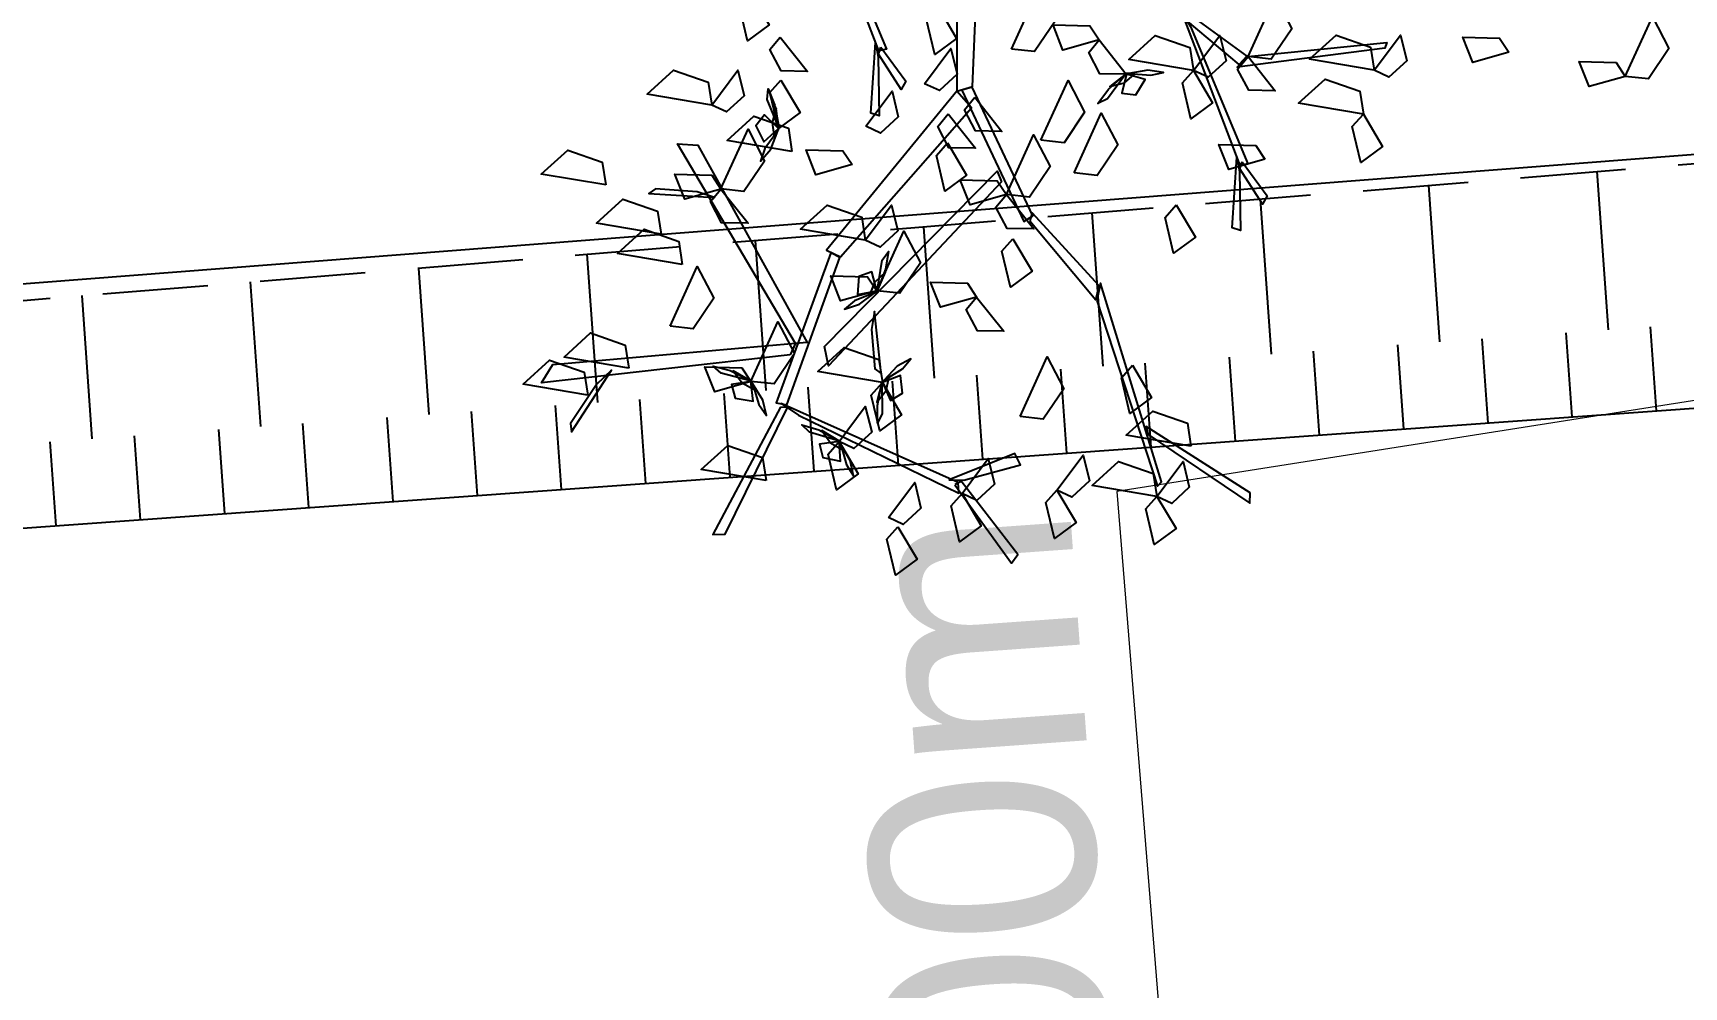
# Model space of a CAD drawing. Header units: metres. Extents: x 1851758 to 1852050, y 5187822 to 5188223.
# Drawn here: x 1851899.87 to 1851905.75, y 5187910.8 to 5187914.2 of the extents above; entities that cross this region are included whole.
import ezdxf

# ---------------------------------------------------------------- set-up
doc = ezdxf.new("R2010")
doc.units = ezdxf.units.M
doc.header["$LTSCALE"] = 2.5
doc.linetypes.add('L8', pattern=[0.225, 0.15, -0.075])
for name, color, linetype in [('PFM_VRD ET 2D', 7, 'CONTINUOUS'), ('PRO_VOI', 7, 'CONTINUOUS'), ('PRO_VOI_VEG', 81, 'CONTINUOUS')]:
    doc.layers.add(name, color=color, linetype=linetype)
doc.layers.add('PRO_PAR_COT_DA', color=150, linetype='CONTINUOUS', lineweight=20)
doc.layers.add('PRO_PAR_SURF', color=157, linetype='CONTINUOUS', lineweight=20)
doc.styles.get("Standard").update_dxf_attribs({"font": 'arial.ttf'})

# ---------------------------------------------------------------- blocks, each defined once
blk = doc.blocks.new('arbre4')
at = {"layer": 'PRO_VOI_VEG', "color": 42, "linetype": 'ByBlock', "lineweight": -2, "extrusion": (-0.798146, 0.353014, 0.488205), "flags": 128}
for points, elevation in [([(0.537, 2.047), (1.325, 3.493), (1.355, 3.396), (0.463, 1.863), (0.537, 2.047)], 2.214), ([(0.461, 6.004), (1.249, 7.45), (1.279, 7.353), (0.387, 5.82), (0.461, 6.004)], 1.337)]:
    blk.add_lwpolyline(points, close=True, dxfattribs=dict(at, elevation=elevation))
at = {"layer": 'PRO_VOI_VEG', "color": 42, "linetype": 'ByBlock', "lineweight": -2, "extrusion": (0.123326, 0.805569, 0.579526), "elevation": 0.407, "flags": 128}
blk.add_lwpolyline([(0.134, 0.916), (0.044, 3.13), (-0.064, 3.058), (-0.028, 0.905), (0.134, 0.916)], close=True, dxfattribs=at)
at = {"layer": 'PRO_VOI_VEG', "linetype": 'ByBlock', "lineweight": -2, "extrusion": (0.843665, 0.223353, 0.488205), "flags": 128}
for points, elevation in [([(-0.19, 5.444), (-0.452, 5.338), (-0.508, 5.714), (-0.247, 5.657), (-0.19, 5.444)], 1), ([(-0.723, 2.072), (-0.986, 1.967), (-1.042, 2.343), (-0.781, 2.285), (-0.723, 2.072)], 0.517), ([(-0.85, 6.234), (-1.113, 6.129), (-1.169, 6.505), (-0.908, 6.447), (-0.85, 6.234)], 1.441), ([(-1.764, 4.477), (-2.026, 4.371), (-2.082, 4.747), (-1.821, 4.689), (-1.764, 4.477)], 3.656), ([(-1.666, 5.367), (-1.929, 5.261), (-1.985, 5.637), (-1.724, 5.58), (-1.666, 5.367)], 2.065), ([(-2.46, 5.393), (-2.722, 5.288), (-2.778, 5.664), (-2.517, 5.606), (-2.46, 5.393)], 5.356), ([(-2.626, 6.111), (-2.888, 6.006), (-2.944, 6.382), (-2.683, 6.324), (-2.626, 6.111)], 4.072), ([(-2.465, 5.264), (-2.728, 5.158), (-2.784, 5.534), (-2.523, 5.476), (-2.465, 5.264)], 2.25), ([(-3.122, 7.28), (-3.384, 7.174), (-3.44, 7.551), (-3.179, 7.493), (-3.122, 7.28)], 1.983), ([(-3.599, 5.019), (-3.861, 4.913), (-3.917, 5.289), (-3.656, 5.231), (-3.599, 5.019)], 2.688), ([(-3.415, 5.673), (-3.678, 5.567), (-3.734, 5.943), (-3.473, 5.885), (-3.415, 5.673)], 0.591), ([(-4.055, 5.725), (-4.318, 5.619), (-4.374, 5.995), (-4.113, 5.938), (-4.055, 5.725)], 1.425), ([(-4.258, 6.596), (-4.52, 6.49), (-4.576, 6.866), (-4.315, 6.809), (-4.258, 6.596)], 2.65), ([(-4.537, 6.513), (-4.799, 6.407), (-4.855, 6.783), (-4.594, 6.726), (-4.537, 6.513)], 3.355), ([(-4.127, 5.579), (-4.389, 5.473), (-4.445, 5.849), (-4.184, 5.791), (-4.127, 5.579)], 0.759)]:
    blk.add_lwpolyline(points, close=True, dxfattribs=dict(at, elevation=elevation))
at = {"layer": 'PRO_VOI_VEG', "linetype": 'ByBlock', "lineweight": -2, "extrusion": (0.372929, 2.33265e-10, 0.92786), "elevation": 3.137, "flags": 128}
blk.add_lwpolyline([(-1.192, 1.105), (-0.784, 0.861), (-1.019, 0.754), (-1.223, 0.93), (-1.192, 1.105)], close=True, dxfattribs=at)
at = {"layer": 'PRO_VOI_VEG', "linetype": 'ByBlock', "lineweight": -2, "extrusion": (-2.5163e-10, -0.654654, 0.755929), "elevation": 6.507, "flags": 128}
blk.add_lwpolyline([(-1.489, 4.348), (-1.316, 4.005), (-1.503, 4.03), (-1.571, 4.238), (-1.489, 4.348)], close=True, dxfattribs=at)
at = {"layer": 'PRO_VOI_VEG', "linetype": 'ByBlock', "lineweight": -2, "extrusion": (9.90247e-10, -0.872729, 0.488205), "elevation": 5.043, "flags": 128}
blk.add_lwpolyline([(0.771, 6.605), (0.509, 6.499), (0.453, 6.876), (0.714, 6.818), (0.771, 6.605)], close=True, dxfattribs=at)
at = {"layer": 'PRO_VOI_VEG', "linetype": 'ByBlock', "lineweight": -2, "extrusion": (0.372929, -8.74769e-10, 0.92786), "elevation": 7.891, "flags": 128}
blk.add_lwpolyline([(-1.381, 1.212), (-0.973, 0.968), (-1.208, 0.861), (-1.412, 1.037), (-1.381, 1.212)], close=True, dxfattribs=at)
at = {"layer": 'PRO_VOI_VEG', "linetype": 'ByBlock', "lineweight": -2, "extrusion": (-0.095442, 0.360509, 0.92786), "flags": 128}
for points, elevation in [([(2.31, 3.692), (2.718, 3.447), (2.483, 3.341), (2.279, 3.516), (2.31, 3.692)], 6.895), ([(-1.005, 3.759), (-0.597, 3.514), (-0.832, 3.408), (-1.036, 3.584), (-1.005, 3.759)], 4.624), ([(-2.218, 4.661), (-1.81, 4.417), (-2.045, 4.311), (-2.249, 4.486), (-2.218, 4.661)], 5.725), ([(1.881, 4.021), (2.289, 3.776), (2.054, 3.67), (1.85, 3.845), (1.881, 4.021)], 6.372), ([(-2.041, 5.013), (-1.633, 4.768), (-1.868, 4.662), (-2.072, 4.838), (-2.041, 5.013)], 5.876), ([(3.21, 3.644), (3.618, 3.4), (3.383, 3.294), (3.179, 3.469), (3.21, 3.644)], 6.013), ([(2.956, 4.283), (3.364, 4.038), (3.129, 3.932), (2.925, 4.107), (2.956, 4.283)], 6.365), ([(1.6, 4.094), (2.008, 3.849), (1.773, 3.743), (1.569, 3.919), (1.6, 4.094)], 4.489), ([(2.886, 3.673), (3.294, 3.428), (3.059, 3.322), (2.855, 3.498), (2.886, 3.673)], 4.17), ([(3.491, 4.37), (3.899, 4.126), (3.664, 4.019), (3.46, 4.195), (3.491, 4.37)], 4.378), ([(3.83, 4.449), (4.238, 4.204), (4.003, 4.098), (3.799, 4.273), (3.83, 4.449)], 4.346), ([(1.823, 4.479), (2.231, 4.234), (1.996, 4.128), (1.792, 4.304), (1.823, 4.479)], 2.773), ([(2.837, 5.374), (3.245, 5.129), (3.01, 5.023), (2.806, 5.198), (2.837, 5.374)], 3.975), ([(-0.096, 6.094), (0.312, 5.85), (0.077, 5.743), (-0.127, 5.919), (-0.096, 6.094)], 3.685), ([(0.252, 6.332), (0.66, 6.088), (0.425, 5.981), (0.221, 6.157), (0.252, 6.332)], 3.589)]:
    blk.add_lwpolyline(points, close=True, dxfattribs=dict(at, elevation=elevation))
at = {"layer": 'PRO_VOI_VEG', "color": 42, "linetype": 'ByBlock', "lineweight": -2, "extrusion": (-0.89221, -0.02421, 0.450971), "flags": 128}
for points, elevation in [([(1.148, 3.22), (1.566, 3.131), (1.54, 3.007), (1.044, 3.198), (1.148, 3.22)], 2.564), ([(2.237, 7.033), (2.655, 6.944), (2.629, 6.821), (2.133, 7.011), (2.237, 7.033)], 1.725)]:
    blk.add_lwpolyline(points, close=True, dxfattribs=dict(at, elevation=elevation))
at = {"layer": 'PRO_VOI_VEG', "color": 42, "linetype": 'ByBlock', "lineweight": -2, "extrusion": (-0.900289, 0.398191, 0.175849), "flags": 128}
for points, elevation in [([(1.325, 3.93), (1.495, 5.34), (1.561, 5.275), (1.377, 3.93), (1.325, 3.93)], 0.975), ([(1.249, 7.382), (1.419, 8.792), (1.485, 8.727), (1.301, 7.382), (1.249, 7.382)], -1.148)]:
    blk.add_lwpolyline(points, close=True, dxfattribs=dict(at, elevation=elevation))
at = {"layer": 'PRO_VOI_VEG', "linetype": 'ByBlock', "lineweight": -2, "extrusion": (0.632852, 0.167542, 0.755929), "flags": 128}
for points, elevation in [([(-1.215, 6.132), (-1.042, 5.789), (-1.229, 5.814), (-1.297, 6.022), (-1.215, 6.132)], 5.812), ([(-0.854, 5.176), (-0.681, 4.833), (-0.868, 4.858), (-0.935, 5.066), (-0.854, 5.176)], 2.448), ([(-1.764, 2.966), (-1.591, 2.624), (-1.777, 2.648), (-1.845, 2.857), (-1.764, 2.966)], 4.961), ([(-2.19, 3.116), (-2.017, 2.774), (-2.204, 2.798), (-2.272, 3.007), (-2.19, 3.116)], 6.987), ([(-1.36, 2.648), (-1.187, 2.305), (-1.374, 2.33), (-1.442, 2.538), (-1.36, 2.648)], 1.032), ([(-2.125, 6.003), (-1.952, 5.66), (-2.138, 5.685), (-2.206, 5.893), (-2.125, 6.003)], 4.487), ([(-3.415, 5.726), (-3.242, 5.384), (-3.429, 5.408), (-3.497, 5.617), (-3.415, 5.726)], 3.17), ([(-4.055, 4.899), (-3.882, 4.557), (-4.069, 4.581), (-4.137, 4.789), (-4.055, 4.899)], 3.287), ([(-4.043, 7.246), (-3.87, 6.903), (-4.057, 6.928), (-4.125, 7.136), (-4.043, 7.246)], 5.154), ([(-4.258, 4.412), (-4.085, 4.07), (-4.272, 4.094), (-4.339, 4.303), (-4.258, 4.412)], 3.709), ([(-4.537, 4.984), (-4.364, 4.641), (-4.551, 4.666), (-4.619, 4.874), (-4.537, 4.984)], 5.37)]:
    blk.add_lwpolyline(points, close=True, dxfattribs=dict(at, elevation=elevation))
at = {"layer": 'PRO_VOI_VEG', "color": 42, "linetype": 'ByBlock', "lineweight": -2, "extrusion": (-0.888751, 0.393088, 0.235804), "elevation": -0.315, "flags": 128}
blk.add_lwpolyline([(0.387, 6.116), (0.527, 8.082), (0.601, 7.943), (0.431, 6.041), (0.387, 6.116)], close=True, dxfattribs=at)
at = {"layer": 'PRO_VOI_VEG', "linetype": 'ByBlock', "lineweight": -2, "extrusion": (4.78427e-09, -0.654654, 0.755929), "elevation": 6.647, "flags": 128}
blk.add_lwpolyline([(0.771, 4.2), (0.944, 3.857), (0.757, 3.882), (0.69, 4.09), (0.771, 4.2)], close=True, dxfattribs=at)
at = {"layer": 'PRO_VOI_VEG', "color": 6, "linetype": 'ByBlock', "lineweight": -2, "extrusion": (-0.960342, -0.224855, 0.164872), "elevation": 2.907, "flags": 128}
blk.add_lwpolyline([(1.225, 5.997), (1.003, 5.891), (0.933, 6.07), (1.059, 6.124), (1.225, 5.997)], close=True, dxfattribs=at)
at = {"layer": 'PRO_VOI_VEG', "color": 42, "linetype": 'ByBlock', "lineweight": -2, "extrusion": (-0.853501, 0.377497, 0.359211), "elevation": 0.72, "flags": 128}
blk.add_lwpolyline([(0.527, 8.053), (0.107, 10.556), (0.151, 10.556), (0.623, 7.919), (0.527, 8.053)], close=True, dxfattribs=at)
at = {"layer": 'PRO_VOI_VEG', "linetype": 'ByBlock', "lineweight": -2, "extrusion": (-4.92672e-09, -0.654654, 0.755929), "elevation": 6.78, "flags": 128}
blk.add_lwpolyline([(1.818, 4.046), (1.991, 3.703), (1.804, 3.728), (1.736, 3.936), (1.818, 4.046)], close=True, dxfattribs=at)
at = {"layer": 'PRO_VOI_VEG', "linetype": 'ByBlock', "lineweight": -2, "extrusion": (9.90357e-10, -0.872729, 0.488205), "elevation": 5.056, "flags": 128}
blk.add_lwpolyline([(3.67, 5.967), (3.408, 5.861), (3.352, 6.237), (3.613, 6.179), (3.67, 5.967)], close=True, dxfattribs=at)
at = {"layer": 'PRO_VOI_VEG', "linetype": 'ByBlock', "lineweight": -2, "extrusion": (0.372929, 6.70649e-10, 0.92786), "elevation": 9.214, "flags": 128}
blk.add_lwpolyline([(-1.739, -1.127), (-1.331, -1.372), (-1.566, -1.478), (-1.77, -1.303), (-1.739, -1.127)], close=True, dxfattribs=at)
at = {"layer": 'PRO_VOI_VEG', "color": 6, "linetype": 'ByBlock', "lineweight": -2, "extrusion": (-0.865324, 0.113447, 0.488205), "elevation": 4.277, "flags": 128}
blk.add_lwpolyline([(1.809, 4.919), (1.716, 4.705), (1.798, 4.588), (1.909, 4.719), (1.809, 4.919)], close=True, dxfattribs=at)
at = {"layer": 'PRO_VOI_VEG', "color": 6, "linetype": 'ByBlock', "lineweight": -2, "extrusion": (0.984735, -0.129102, 0.116747), "elevation": -0.571, "flags": 128}
blk.add_lwpolyline([(-1.816, 6.506), (-1.665, 6.731), (-1.768, 6.945), (-1.857, 6.792), (-1.816, 6.506)], close=True, dxfattribs=at)
at = {"layer": 'PRO_VOI_VEG', "color": 42, "linetype": 'ByBlock', "lineweight": -2, "extrusion": (0.715812, 0.230111, 0.659289), "elevation": 1.31, "flags": 128}
blk.add_lwpolyline([(-1.306, 2.558), (-2, 4.513), (-2.081, 4.403), (-1.455, 2.481), (-1.306, 2.558)], close=True, dxfattribs=at)
at = {"layer": 'PRO_VOI_VEG', "color": 42, "linetype": 'ByBlock', "lineweight": -2, "extrusion": (0.117148, 0.690201, 0.714072), "elevation": 0.942, "flags": 128}
for points in [[(-0.016, 2.987), (-0.535, 4.238), (-0.597, 4.172), (-0.087, 2.947), (-0.016, 2.987)], [(-0.352, 3.862), (0.759, 5.841), (0.799, 5.653), (-0.316, 3.761), (-0.352, 3.862)]]:
    blk.add_lwpolyline(points, close=True, dxfattribs=at)
at = {"layer": 'PRO_VOI_VEG', "linetype": 'ByBlock', "lineweight": -2, "extrusion": (-2.51659e-10, -0.654654, 0.755929), "elevation": 4.129, "flags": 128}
blk.add_lwpolyline([(-0.144, 1.576), (0.029, 1.233), (-0.158, 1.258), (-0.225, 1.466), (-0.144, 1.576)], close=True, dxfattribs=at)
at = {"layer": 'PRO_VOI_VEG', "linetype": 'ByBlock', "lineweight": -2, "extrusion": (0.372929, -1.31215e-09, 0.92786), "flags": 128}
for points, elevation in [([(-1.855, 2.789), (-1.447, 2.544), (-1.682, 2.438), (-1.886, 2.613), (-1.855, 2.789)], 7.745), ([(-2.017, 3.74), (-1.609, 3.495), (-1.844, 3.389), (-2.048, 3.565), (-2.017, 3.74)], 3.948)]:
    blk.add_lwpolyline(points, close=True, dxfattribs=dict(at, elevation=elevation))
at = {"layer": 'PRO_VOI_VEG', "color": 6, "linetype": 'ByBlock', "lineweight": -2, "extrusion": (0.691544, -0.703267, 0.164872), "elevation": 2.905, "flags": 128}
blk.add_lwpolyline([(-0.331, 7.183), (-0.553, 7.076), (-0.624, 7.255), (-0.498, 7.309), (-0.331, 7.183)], close=True, dxfattribs=at)
at = {"layer": 'PRO_VOI_VEG', "color": 6, "linetype": 'ByBlock', "lineweight": -2, "extrusion": (-0.401921, 0.908201, 0.116747), "elevation": -0.796, "flags": 128}
blk.add_lwpolyline([(-0.29, 7.709), (-0.138, 7.934), (-0.242, 8.149), (-0.331, 7.995), (-0.29, 7.709)], close=True, dxfattribs=at)
at = {"layer": 'PRO_VOI_VEG', "color": 6, "linetype": 'ByBlock', "lineweight": -2, "extrusion": (0.353183, -0.798071, 0.488205), "elevation": 5.165, "flags": 128}
blk.add_lwpolyline([(0.283, 5.761), (0.19, 5.547), (0.271, 5.43), (0.382, 5.562), (0.283, 5.761)], close=True, dxfattribs=at)
at = {"layer": 'PRO_VOI_VEG', "color": 6, "linetype": 'ByBlock', "lineweight": -2, "extrusion": (-0.120391, -0.981089, 0.151559), "elevation": 2.431, "flags": 128}
blk.add_lwpolyline([(1.129, 7.253), (1.286, 7.207), (1.376, 7.363), (1.264, 7.446), (1.129, 7.253)], close=True, dxfattribs=at)
at = {"layer": 'PRO_VOI_VEG', "color": 6, "linetype": 'ByBlock', "lineweight": -2, "extrusion": (-0.77532, 0.613114, 0.151559), "elevation": 1.171, "flags": 128}
blk.add_lwpolyline([(2.252, 6.264), (2.409, 6.218), (2.499, 6.374), (2.388, 6.457), (2.252, 6.264)], close=True, dxfattribs=at)
at = {"layer": 'PRO_VOI_VEG', "linetype": 'ByBlock', "lineweight": -2, "extrusion": (1.09031e-10, -0.654654, 0.755929), "elevation": 6.934, "flags": 128}
blk.add_lwpolyline([(-0.342, 3.868), (-0.169, 3.525), (-0.356, 3.55), (-0.424, 3.758), (-0.342, 3.868)], close=True, dxfattribs=at)
at = {"layer": 'PRO_VOI_VEG', "linetype": 'ByBlock', "lineweight": -2, "extrusion": (-3.21724e-09, -0.872729, 0.488205), "elevation": 5.486, "flags": 128}
blk.add_lwpolyline([(4.482, 6.245), (4.22, 6.139), (4.164, 6.515), (4.425, 6.458), (4.482, 6.245)], close=True, dxfattribs=at)
at = {"layer": 'PRO_VOI_VEG', "color": 42, "linetype": 'ByBlock', "lineweight": -2, "extrusion": (0.467607, -0.569947, 0.67565), "elevation": 4.144, "flags": 128}
blk.add_lwpolyline([(-3.207, 2.373), (-2.822, 4.748), (-2.725, 4.589), (-3.141, 2.294), (-3.207, 2.373)], close=True, dxfattribs=at)
at = {"layer": 'PRO_VOI_VEG', "linetype": 'ByBlock', "lineweight": -2, "extrusion": (0.372929, 1.77868e-09, 0.92786), "elevation": 3.276, "flags": 128}
blk.add_lwpolyline([(-2.106, 0.76), (-1.697, 0.515), (-1.933, 0.409), (-2.137, 0.584), (-2.106, 0.76)], close=True, dxfattribs=at)
at = {"layer": 'PRO_VOI_VEG', "linetype": 'ByBlock', "lineweight": -2, "extrusion": (9.9025e-10, -0.872729, 0.488205), "flags": 128}
for points, elevation in [([(-1.053, 2.687), (-1.316, 2.581), (-1.371, 2.957), (-1.11, 2.9), (-1.053, 2.687)], 3.703), ([(0.025, 2.54), (-0.238, 2.434), (-0.294, 2.81), (-0.033, 2.752), (0.025, 2.54)], 3.966)]:
    blk.add_lwpolyline(points, close=True, dxfattribs=dict(at, elevation=elevation))
at = {"layer": 'PRO_VOI_VEG', "linetype": 'ByBlock', "lineweight": -2, "extrusion": (0.372929, 2.33267e-10, 0.92786), "elevation": 4.702, "flags": 128}
blk.add_lwpolyline([(-2.221, 1.863), (-1.813, 1.619), (-2.048, 1.512), (-2.253, 1.688), (-2.221, 1.863)], close=True, dxfattribs=at)
at = {"layer": 'PRO_VOI_VEG', "color": 42, "linetype": 'ByBlock', "lineweight": -2, "extrusion": (0.64699, -0.584454, 0.489712), "elevation": 2.705, "flags": 128}
blk.add_lwpolyline([(-2.955, 5.329), (-3.118, 5.839), (-3.174, 5.874), (-2.911, 5.081), (-2.955, 5.329)], close=True, dxfattribs=at)
at = {"layer": 'PRO_VOI_VEG', "linetype": 'ByBlock', "lineweight": -2, "extrusion": (-3.21725e-09, -0.872729, 0.488205), "flags": 128}
for points, elevation in [([(-1.998, 3.429), (-2.26, 3.324), (-2.316, 3.7), (-2.055, 3.642), (-1.998, 3.429)], 4.23), ([(-0.951, 2.638), (-1.214, 2.532), (-1.269, 2.909), (-1.008, 2.851), (-0.951, 2.638)], 4.717)]:
    blk.add_lwpolyline(points, close=True, dxfattribs=dict(at, elevation=elevation))
at = {"layer": 'PRO_VOI_VEG', "linetype": 'ByBlock', "lineweight": -2, "extrusion": (9.90251e-10, -0.872729, 0.488205), "flags": 128}
for points, elevation in [([(1.879, 4.407), (1.616, 4.301), (1.56, 4.677), (1.821, 4.62), (1.879, 4.407)], 4.894), ([(-0.246, 3.774), (-0.508, 3.668), (-0.564, 4.044), (-0.303, 3.986), (-0.246, 3.774)], 5.47)]:
    blk.add_lwpolyline(points, close=True, dxfattribs=dict(at, elevation=elevation))
at = {"layer": 'PRO_VOI_VEG', "linetype": 'ByBlock', "lineweight": -2, "extrusion": (-2.51652e-10, -0.654654, 0.755929), "elevation": 5.829, "flags": 128}
blk.add_lwpolyline([(-1.998, 2.379), (-1.825, 2.037), (-2.012, 2.061), (-2.079, 2.269), (-1.998, 2.379)], close=True, dxfattribs=at)
at = {"layer": 'PRO_VOI_VEG', "linetype": 'ByBlock', "lineweight": -2, "extrusion": (-4.92671e-09, -0.654654, 0.755929), "flags": 128}
for points, elevation in [([(0.025, 2.521), (0.198, 2.179), (0.011, 2.203), (-0.057, 2.412), (0.025, 2.521)], 6.305), ([(-0.246, 0.799), (-0.073, 0.457), (-0.26, 0.481), (-0.327, 0.69), (-0.246, 0.799)], 5.4)]:
    blk.add_lwpolyline(points, close=True, dxfattribs=dict(at, elevation=elevation))
at = {"layer": 'PRO_VOI_VEG', "linetype": 'ByBlock', "lineweight": -2, "extrusion": (0.372929, 1.77869e-09, 0.92786), "elevation": 3.919, "flags": 128}
blk.add_lwpolyline([(-2.829, 2.6), (-2.421, 2.355), (-2.656, 2.249), (-2.86, 2.424), (-2.829, 2.6)], close=True, dxfattribs=at)
at = {"layer": 'PRO_VOI_VEG', "color": 42, "linetype": 'ByBlock', "lineweight": -2, "extrusion": (-0.708702, 0.594292, 0.380209), "elevation": -0.179, "flags": 128}
blk.add_lwpolyline([(1.742, 4.012), (1.929, 5.875), (1.835, 5.771), (1.687, 3.957), (1.742, 4.012)], close=True, dxfattribs=at)
at = {"layer": 'PRO_VOI_VEG', "linetype": 'ByBlock', "lineweight": -2, "extrusion": (0.372929, 2.33268e-10, 0.92786), "elevation": 2.944, "flags": 128}
blk.add_lwpolyline([(-2.962, 3.81), (-2.554, 3.565), (-2.789, 3.459), (-2.993, 3.634), (-2.962, 3.81)], close=True, dxfattribs=at)
at = {"layer": 'PRO_VOI_VEG', "color": 42, "linetype": 'ByBlock', "lineweight": -2, "extrusion": (0.61949, 0.103981, 0.778087), "elevation": 2.246, "flags": 128}
for points in [[(-2.291, 3.944), (-3.231, 4.762), (-3.263, 4.674), (-2.34, 3.873), (-2.291, 3.944)], [(-2.924, 4.53), (-2.685, 6.8), (-2.578, 6.659), (-2.854, 4.46), (-2.924, 4.53)]]:
    blk.add_lwpolyline(points, close=True, dxfattribs=at)
at = {"layer": 'PRO_VOI_VEG', "color": 6, "linetype": 'ByBlock', "lineweight": -2, "extrusion": (-0.937099, 0.307673, 0.164872), "elevation": 0.778, "flags": 128}
blk.add_lwpolyline([(2.987, 4.553), (2.765, 4.447), (2.694, 4.626), (2.82, 4.68), (2.987, 4.553)], close=True, dxfattribs=at)
at = {"layer": 'PRO_VOI_VEG', "color": 6, "linetype": 'ByBlock', "lineweight": -2, "extrusion": (-0.67993, 0.547131, 0.488205), "elevation": 1.347, "flags": 128}
blk.add_lwpolyline([(2.8, 4.523), (2.708, 4.309), (2.789, 4.192), (2.9, 4.324), (2.8, 4.523)], close=True, dxfattribs=at)
at = {"layer": 'PRO_VOI_VEG', "color": 6, "linetype": 'ByBlock', "lineweight": -2, "extrusion": (0.773757, -0.622632, 0.116747), "elevation": 1.57, "flags": 128}
blk.add_lwpolyline([(-2.808, 4.466), (-2.656, 4.692), (-2.76, 4.906), (-2.848, 4.752), (-2.808, 4.466)], close=True, dxfattribs=at)
at = {"layer": 'PRO_VOI_VEG', "color": 6, "linetype": 'ByBlock', "lineweight": -2, "extrusion": (-0.343079, 0.926999, 0.151559), "elevation": -1.606, "flags": 128}
blk.add_lwpolyline([(1.89, 4.894), (2.047, 4.848), (2.138, 5.004), (2.026, 5.086), (1.89, 4.894)], close=True, dxfattribs=at)
at = {"layer": 'PRO_VOI_VEG', "color": 42, "linetype": 'ByBlock', "lineweight": -2, "extrusion": (-0.69055, 0.517001, 0.505816), "elevation": 0.727, "flags": 128}
for points in [[(2.059, 5.783), (2.949, 7.896), (2.906, 7.911), (1.941, 5.697), (2.059, 5.783)], [(2.673, 7.397), (2.701, 9.126), (2.638, 9.049), (2.632, 7.312), (2.673, 7.397)]]:
    blk.add_lwpolyline(points, close=True, dxfattribs=at)
at = {"layer": 'PRO_VOI_VEG', "linetype": 'ByBlock', "lineweight": -2, "extrusion": (0.372929, 1.77872e-09, 0.92786), "elevation": 5.078, "flags": 128}
blk.add_lwpolyline([(-3.401, 4.084), (-2.993, 3.84), (-3.228, 3.733), (-3.432, 3.909), (-3.401, 4.084)], close=True, dxfattribs=at)
at = {"layer": 'PRO_VOI_VEG', "color": 42, "linetype": 'ByBlock', "lineweight": -2, "extrusion": (0.124848, 0.849428, 0.512724), "elevation": -0.439, "flags": 128}
blk.add_lwpolyline([(0.548, 5.535), (0.506, 6.08), (0.46, 6.135), (0.535, 5.285), (0.548, 5.535)], close=True, dxfattribs=at)
at = {"layer": 'PRO_VOI_VEG', "color": 42, "linetype": 'ByBlock', "lineweight": -2, "extrusion": (0.750363, 0.284537, 0.596652), "elevation": 0.241, "flags": 128}
blk.add_lwpolyline([(-2.056, 6.994), (-2.227, 7.474), (-2.284, 7.506), (-2.008, 6.761), (-2.056, 6.994)], close=True, dxfattribs=at)
at = {"layer": 'PRO_VOI_VEG', "linetype": 'ByBlock', "lineweight": -2, "extrusion": (9.90252e-10, -0.872729, 0.488205), "elevation": 5.217, "flags": 128}
blk.add_lwpolyline([(-1.896, 2.359), (-2.158, 2.253), (-2.214, 2.629), (-1.953, 2.571), (-1.896, 2.359)], close=True, dxfattribs=at)
at = {"layer": 'PRO_VOI_VEG', "color": 6, "linetype": 'ByBlock', "lineweight": -2, "extrusion": (-0.395699, -0.90346, 0.164872), "elevation": 4.58, "flags": 128}
blk.add_lwpolyline([(-0.37, 3.918), (-0.592, 3.811), (-0.663, 3.99), (-0.537, 4.044), (-0.37, 3.918)], close=True, dxfattribs=at)
at = {"layer": 'PRO_VOI_VEG', "color": 6, "linetype": 'ByBlock', "lineweight": -2, "extrusion": (-0.609521, -0.624612, 0.488205), "elevation": 5.528, "flags": 128}
blk.add_lwpolyline([(1.019, 2.184), (0.926, 1.97), (1.008, 1.853), (1.119, 1.985), (1.019, 2.184)], close=True, dxfattribs=at)
at = {"layer": 'PRO_VOI_VEG', "color": 6, "linetype": 'ByBlock', "lineweight": -2, "extrusion": (0.693632, 0.710806, 0.116747), "elevation": -3.189, "flags": 128}
blk.add_lwpolyline([(-1.026, 5.026), (-0.874, 5.251), (-0.978, 5.466), (-1.067, 5.312), (-1.026, 5.026)], close=True, dxfattribs=at)
at = {"layer": 'PRO_VOI_VEG', "color": 6, "linetype": 'ByBlock', "lineweight": -2, "extrusion": (0.497589, -0.85407, 0.151559), "elevation": 3.598, "flags": 128}
blk.add_lwpolyline([(-2.57, 6.844), (-2.413, 6.798), (-2.323, 6.954), (-2.435, 7.036), (-2.57, 6.844)], close=True, dxfattribs=at)
at = {"layer": 'PRO_VOI_VEG', "linetype": 'ByBlock', "lineweight": -2, "extrusion": (0.372929, -1.31216e-09, 0.92786), "elevation": 5.783, "flags": 128}
blk.add_lwpolyline([(-3.805, 2.331), (-3.397, 2.086), (-3.632, 1.98), (-3.836, 2.156), (-3.805, 2.331)], close=True, dxfattribs=at)
at = {"layer": 'PRO_VOI_VEG', "color": 6, "linetype": 'ByBlock', "lineweight": -2, "extrusion": (-0.955509, -0.253047, 0.151559), "elevation": 3.362, "flags": 128}
blk.add_lwpolyline([(2.819, 4.132), (2.976, 4.086), (3.067, 4.242), (2.955, 4.325), (2.819, 4.132)], close=True, dxfattribs=at)
at = {"layer": 'PRO_VOI_VEG', "color": 6, "linetype": 'ByBlock', "lineweight": -2, "extrusion": (0.976083, -0.141702, 0.164872), "elevation": 0.758, "flags": 128}
blk.add_lwpolyline([(-3.585, 7.311), (-3.807, 7.204), (-3.877, 7.383), (-3.752, 7.437), (-3.585, 7.311)], close=True, dxfattribs=at)
at = {"layer": 'PRO_VOI_VEG', "color": 6, "linetype": 'ByBlock', "lineweight": -2, "extrusion": (-0.869419, 0.480084, 0.116747), "elevation": 0.026, "flags": 128}
blk.add_lwpolyline([(3.509, 7.383), (3.66, 7.608), (3.557, 7.823), (3.468, 7.669), (3.509, 7.383)], close=True, dxfattribs=at)
at = {"layer": 'PRO_VOI_VEG', "color": 6, "linetype": 'ByBlock', "lineweight": -2, "extrusion": (0.763992, -0.421868, 0.488205), "elevation": 4.308, "flags": 128}
blk.add_lwpolyline([(-3.516, 5.979), (-3.609, 5.765), (-3.527, 5.648), (-3.416, 5.78), (-3.516, 5.979)], close=True, dxfattribs=at)
at = {"layer": 'PRO_VOI_VEG', "color": 42, "linetype": 'ByBlock', "lineweight": -2, "extrusion": (0.777245, 0.333464, 0.533566), "elevation": -0.001, "flags": 128}
blk.add_lwpolyline([(-2.638, 5.589), (-3.215, 7.18), (-3.253, 7.032), (-2.663, 5.507), (-2.638, 5.589)], close=True, dxfattribs=at)
at = {"layer": 'PRO_VOI_VEG', "color": 42, "linetype": 'ByBlock', "lineweight": -2, "extrusion": (-0.337138, 0.359844, 0.869971), "elevation": 3.313, "flags": 128}
blk.add_lwpolyline([(3.659, 3.713), (3.303, 5.115), (3.25, 5.052), (3.68, 3.544), (3.659, 3.713)], close=True, dxfattribs=at)
at = {"layer": 'PRO_VOI_VEG', "color": 6, "linetype": 'ByBlock', "lineweight": -2, "extrusion": (-0.424212, -0.890428, 0.164872), "elevation": 4.868, "flags": 128}
blk.add_lwpolyline([(0.492, 4.512), (0.27, 4.405), (0.2, 4.585), (0.326, 4.639), (0.492, 4.512)], close=True, dxfattribs=at)
at = {"layer": 'PRO_VOI_VEG', "color": 6, "linetype": 'ByBlock', "lineweight": -2, "extrusion": (0.715872, 0.688402, 0.116747), "elevation": -2.986, "flags": 128}
blk.add_lwpolyline([(-1.899, 5.64), (-1.747, 5.866), (-1.85, 6.08), (-1.939, 5.926), (-1.899, 5.64)], close=True, dxfattribs=at)
at = {"layer": 'PRO_VOI_VEG', "color": 6, "linetype": 'ByBlock', "lineweight": -2, "extrusion": (-0.629064, -0.604925, 0.488205), "elevation": 5.725, "flags": 128}
blk.add_lwpolyline([(1.891, 2.801), (1.799, 2.587), (1.88, 2.47), (1.991, 2.601), (1.891, 2.801)], close=True, dxfattribs=at)
at = {"layer": 'PRO_VOI_VEG', "color": 6, "linetype": 'ByBlock', "lineweight": -2, "extrusion": (-0.963068, -0.222551, 0.151559), "elevation": 2.906, "flags": 128}
blk.add_lwpolyline([(3.501, 4.843), (3.658, 4.797), (3.749, 4.953), (3.637, 5.036), (3.501, 4.843)], close=True, dxfattribs=at)
at = {"layer": 'PRO_VOI_VEG', "color": 42, "linetype": 'ByBlock', "lineweight": -2, "extrusion": (0.11427, 0.52295, 0.844669), "elevation": 2.267, "flags": 128}
blk.add_lwpolyline([(-0.47, 6.434), (-0.855, 6.242), (-0.804, 6.153), (-0.365, 6.448), (-0.47, 6.434)], close=True, dxfattribs=at)
at = {"layer": 'PRO_VOI_VEG', "color": 42, "linetype": 'ByBlock', "lineweight": -2, "extrusion": (-0.429529, 0.712039, 0.555433), "elevation": 0.168, "flags": 128}
blk.add_lwpolyline([(2.631, 6.333), (2.631, 7.573), (2.558, 7.532), (2.58, 6.344), (2.631, 6.333)], close=True, dxfattribs=at)

msp = doc.modelspace()

# ---------------------------------------------------------------- linework, layer by layer
at = {"layer": 'PFM_VRD ET 2D', "flags": 128}
msp.add_lwpolyline([(1851946.1805, 5187917.0766), (1851930.367, 5187915.6599), (1851916.619, 5187914.6008), (1851915.0303, 5187914.4942), (1851913.2579, 5187914.3469), (1851899.2494, 5187913.2616), (1851897.6776, 5187913.0713), (1851897.6371, 5187914.7861), (1851897.3644, 5187915.3988), (1851896.718, 5187915.593), (1851885.8209, 5187914.2779)], dxfattribs=at)
at = {"layer": 'PRO_PAR_COT_DA', "flags": 128}
msp.add_lwpolyline([(1851908.6487, 5187913.3433), (1851903.7311, 5187912.568), (1851903.9921, 5187909.353)], dxfattribs=at)
at = {"layer": 'PRO_PAR_SURF', "flags": 128}
msp.add_lwpolyline([(1851979.4592, 5187919.5236), (1851978.1813, 5187918.0657), (1851896.9596, 5187912.2309), (1851896.7804, 5187914.7245), (1851884.8113, 5187913.8647), (1851885.6711, 5187901.8955), (1851897.6403, 5187902.7554), (1851899.2249, 5187880.6971), (1851981.4866, 5187886.528)], close=True, dxfattribs=at)
at = {"layer": 'PRO_VOI', "color": 32}
for p, q in [((1851905.4798, 5187913.1438, 103.0987), (1851905.4393, 5187913.7077, 297.3981)), ((1851904.8804, 5187913.1007, 103.827), (1851904.8403, 5187913.6586, 297.3981)), ((1851904.281, 5187913.0577, 104.5656), (1851904.2414, 5187913.6095, 297.3981)), ((1851903.0822, 5187912.9716, 106.0748), (1851903.0434, 5187913.5113, 297.3981)), ((1851903.6816, 5187913.0146, 105.3148), (1851903.6424, 5187913.5604, 297.3981)), ((1851902.4827, 5187912.9285, 106.8459), (1851902.4444, 5187913.4621, 297.3981)), ((1851901.8833, 5187912.8854, 107.6283), (1851901.8454, 5187913.413, 297.3981)), ((1851901.2839, 5187912.8424, 108.4222), (1851901.2464, 5187913.3639, 297.3981)), ((1851900.6845, 5187912.7993, 109.2279), (1851900.6474, 5187913.3148, 297.3981)), ((1851900.085, 5187912.7562, 110.0456), (1851900.0484, 5187913.2657, 297.3981)), ((1851905.6512, 5187912.8553), (1851905.6297, 5187913.1546, 102.9179)), ((1851905.0518, 5187912.8123), (1851905.0303, 5187913.1115, 103.6436)), ((1851905.3515, 5187912.8338), (1851905.33, 5187913.133, 103.2795)), ((1851904.1526, 5187912.7477), (1851904.1311, 5187913.0469, 104.7516)), ((1851904.4523, 5187912.7692), (1851904.4309, 5187913.0684, 104.3796)), ((1851904.7521, 5187912.7907), (1851904.7306, 5187913.09, 104.0103)), ((1851903.2535, 5187912.6831), (1851903.232, 5187912.9823, 105.8835)), ((1851903.5532, 5187912.7046), (1851903.5317, 5187913.0038, 105.5035)), ((1851903.8529, 5187912.7262), (1851903.8314, 5187913.0254, 105.1262)), ((1851902.6541, 5187912.64), (1851902.6326, 5187912.9393, 106.6517)), ((1851902.9538, 5187912.6616), (1851902.9323, 5187912.9608, 106.2662)), ((1851901.7549, 5187912.5754), (1851901.7335, 5187912.8747, 107.8253)), ((1851902.0547, 5187912.597), (1851902.0332, 5187912.8962, 107.4312)), ((1851902.3544, 5187912.6185), (1851902.3329, 5187912.9177, 107.0401)), ((1851900.8558, 5187912.5108), (1851900.8343, 5187912.8101, 109.0249)), ((1851901.1555, 5187912.5324), (1851901.134, 5187912.8316, 108.6221)), ((1851901.4552, 5187912.5539), (1851901.4337, 5187912.8531, 108.2222)), ((1851899.9567, 5187912.4463), (1851899.9352, 5187912.7455, 110.2516)), ((1851900.2564, 5187912.4678), (1851900.2349, 5187912.767, 109.8396)), ((1851900.5561, 5187912.4893), (1851900.5346, 5187912.7885, 109.4308))]:
    msp.add_line(p, q, dxfattribs=at)
at = {"layer": 'PRO_VOI', "color": 34, "linetype": 'L8', "elevation": 297.3981, "flags": 128}
msp.add_lwpolyline([(1851885.2529, 5187907.7177), (1851884.5402, 5187913.8452, -0.395782), (1851884.7886, 5187914.1803), (1851896.718, 5187915.593, -0.445633), (1851897.6371, 5187914.7861), (1851897.6776, 5187913.0713), (1851915.0303, 5187914.4942), (1851930.367, 5187915.6599), (1851947.1554, 5187917.1454), (1851965.2245, 5187918.0978), (1851977.1972, 5187918.5566), (1851979.5536, 5187920.2457)], format="xyb", dxfattribs=at)
at = {"layer": 'PRO_VOI', "flags": 128}
msp.add_lwpolyline([(1851884.8113, 5187913.8647), (1851896.7804, 5187914.7245), (1851896.9596, 5187912.2309), (1851908.6751, 5187913.0726)], dxfattribs=at)

# ---------------------------------------------------------------- block references
at = {"layer": 'PRO_VOI_VEG', "xscale": 0.5, "yscale": 0.5, "zscale": 0.5, "rotation": 4.640794973699927}
msp.add_blockref('arbre4', (1851903.2357, 5187914.7316), dxfattribs=at)

# ---------------------------------------------------------------- texts
at = {"layer": 'PRO_PAR_COT_DA', "insert": (1851903.2799, 5187910.9564), "char_height": 0.8, "attachment_point": 5, "rotation": 94.10893}
msp.add_mtext('\\A1;1.00m', dxfattribs=at)

doc.saveas('drawing.dxf')
